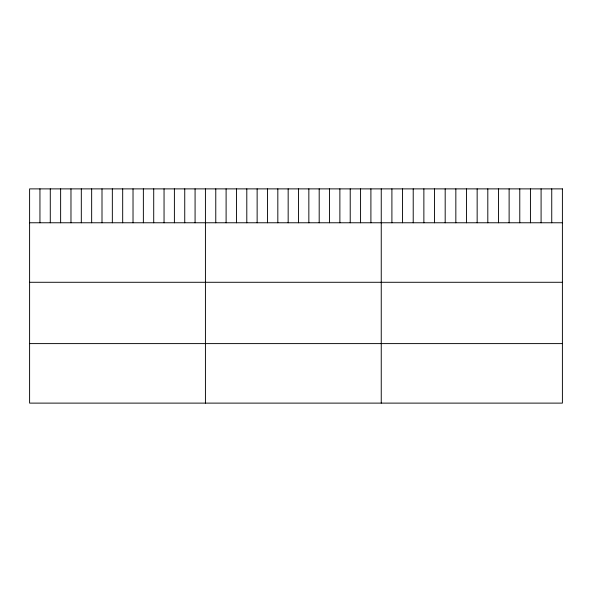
<?xml version="1.0" encoding="UTF-8"?>
<svg xmlns="http://www.w3.org/2000/svg" width="592" height="592" viewBox="0 0 592 592"><rect width="100%" height="100%" fill="white"/><g stroke="black" fill="none" stroke-linecap="round" stroke-linejoin="round"><path stroke-width="0.89" d="M29.6 222.77L562.4 222.77M29.6 282.28L562.4 282.28M29.6 343.604L562.4 343.604M551.744 188.885L551.744 222.77M541.088 188.885L541.088 222.77M530.432 188.885L530.432 222.77M519.776 188.885L519.776 222.77M509.12 188.885L509.12 222.77M498.464 188.885L498.464 222.77M487.808 188.885L487.808 222.77M477.152 188.885L477.152 222.77M466.496 188.885L466.496 222.77M455.84 188.885L455.84 222.77M445.184 188.885L445.184 222.77M434.528 188.885L434.528 222.77M423.872 188.885L423.872 222.77M413.216 188.885L413.216 222.77M402.56 188.885L402.56 222.77M391.904 188.885L391.904 222.77M381.248 188.885L381.248 403.115M370.903 188.885L370.903 222.77M360.565 188.885L360.565 222.77M350.22 188.885L350.22 222.77M339.875 188.885L339.875 222.77M329.537 188.885L329.537 222.77M319.192 188.885L319.192 222.77M308.846 188.885L308.846 222.77M298.509 188.885L298.509 222.77M288.163 188.885L288.163 222.77M277.826 188.885L277.826 222.77M267.48 188.885L267.48 222.77M257.135 188.885L257.135 222.77M246.797 188.885L246.797 222.77M236.452 188.885L236.452 222.77M226.107 188.885L226.107 222.77M215.769 188.885L215.769 222.77M205.424 188.885L205.424 403.115M195.079 188.885L195.079 222.77M184.741 188.885L184.741 222.77M174.396 188.885L174.396 222.77M164.051 188.885L164.051 222.77M153.713 188.885L153.713 222.77M143.368 188.885L143.368 222.77M133.022 188.885L133.022 222.77M122.685 188.885L122.685 222.77M112.339 188.885L112.339 222.77M102.002 188.885L102.002 222.77M91.656 188.885L91.656 222.77M81.311 188.885L81.311 222.77M70.973 188.885L70.973 222.77M60.628 188.885L60.628 222.77M50.283 188.885L50.283 222.77M39.945 188.885L39.945 222.77M562.4 188.885L29.6 188.885L29.6 403.115L562.4 403.115L562.4 188.885"/></g></svg>
